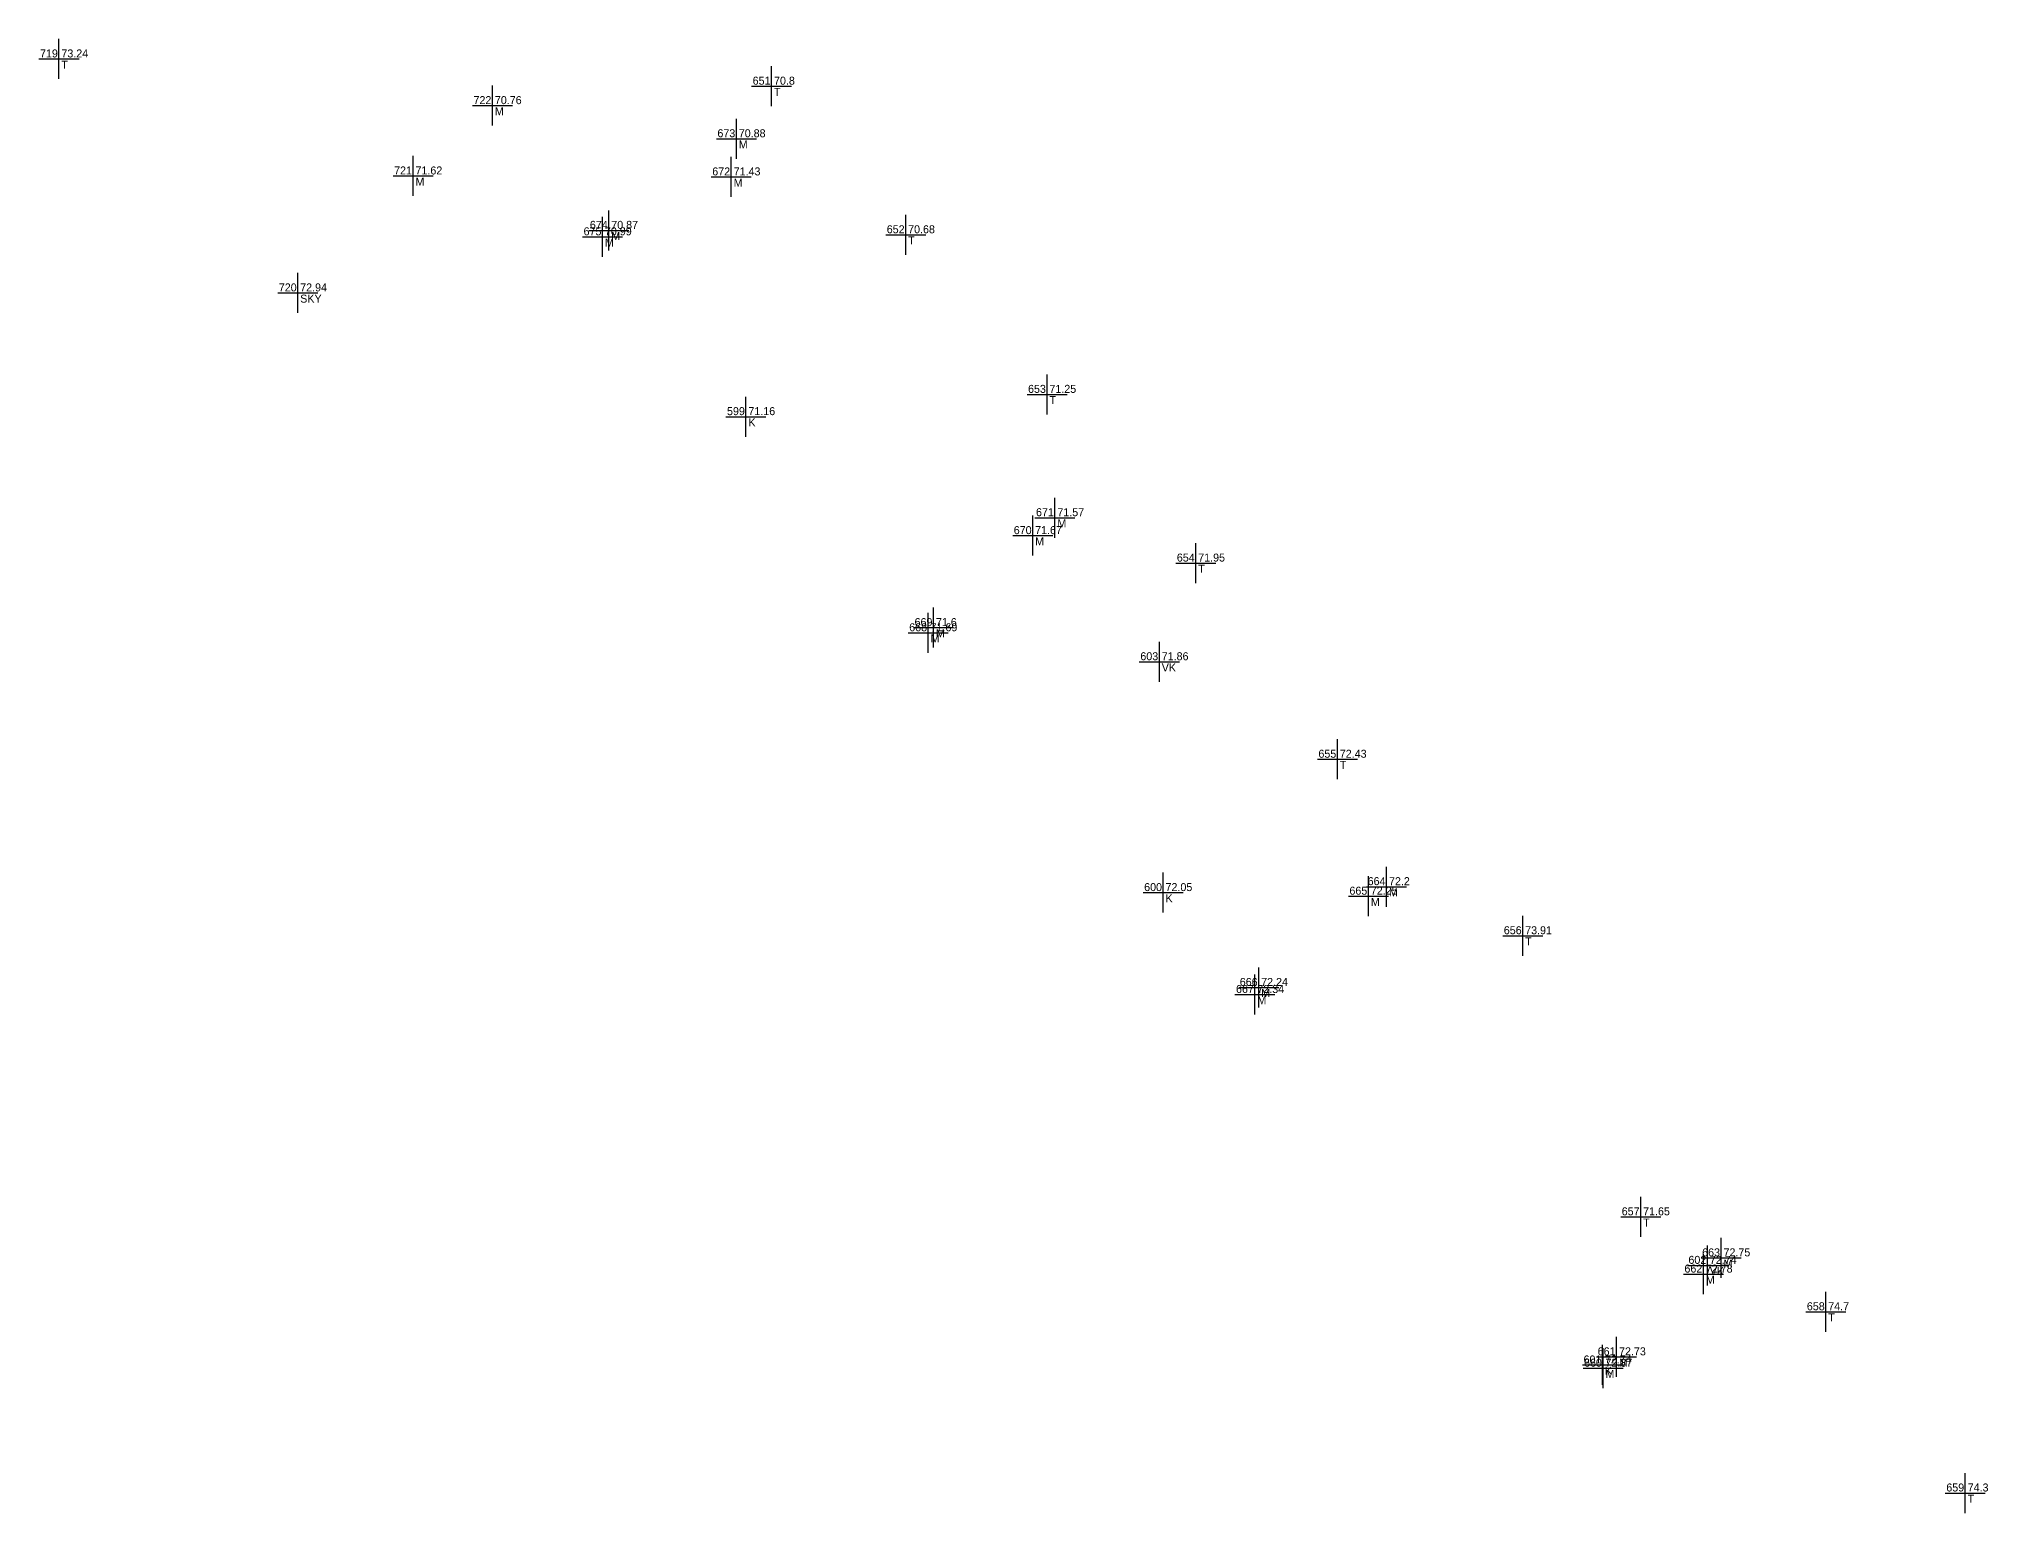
# Model space of a CAD drawing. Header units: metres. Extents: x 152719 to 152886, y 6408449 to 6408667.
# Drawn here: x 152742.78 to 152791.49, y 6408448.98 to 6408485.82 of the extents above; entities that cross this region are included whole.
import ezdxf
from ezdxf.enums import TextEntityAlignment as Align

# ---------------------------------------------------------------- set-up
doc = ezdxf.new("R2010")
doc.units = ezdxf.units.M
doc.header["$PDMODE"] = 2
doc.header["$PDSIZE"] = 0.5
for name, color, linetype in [('K', 7, 'Continuous'), ('M', 7, 'Continuous'), ('pntdesc', 1, 'Continuous'), ('pntelev', 2, 'Continuous'), ('pntno', 3, 'Continuous'), ('SKY', 7, 'Continuous'), ('T', 7, 'Continuous'), ('VK', 7, 'Continuous')]:
    doc.layers.add(name, color=color, linetype=linetype)

# ---------------------------------------------------------------- blocks, each defined once
blk = doc.blocks.new('meas')
at = {"color": 0}
blk.add_point((0, 0), dxfattribs=at)
at = {"layer": 'pntdesc'}
blk.add_attdef('PNTDESC', text='', height=1, dxfattribs=at).set_placement((0.3, -0.21), align=Align.TOP_LEFT)
at = {"layer": 'pntelev'}
blk.add_attdef('PNTELEV', (0.3, 0.19), '', height=1, dxfattribs=at)
at = {"layer": 'pntno'}
blk.add_attdef('PNTNO', text='', height=1, dxfattribs=at).set_placement((-0.14, 0.19), align=Align.RIGHT)

msp = doc.modelspace()

# ---------------------------------------------------------------- block references
at = {"layer": 'K', "xscale": 0.2, "yscale": 0.2, "zscale": 0.2}
for p, values in [((152760.453, 6408476.38, 71.161), {'PNTNO': '599', 'PNTELEV': '71.16', 'PNTDESC': 'K'}), ((152770.878, 6408464.484, 72.052), {'PNTNO': '600', 'PNTELEV': '72.05', 'PNTDESC': 'K'}), ((152781.859, 6408452.677, 72.736), {'PNTNO': '601', 'PNTELEV': '72.74', 'PNTDESC': 'K'})]:
    msp.add_blockref('meas', p, dxfattribs=at).add_auto_attribs(values)
at = {"layer": 'M', "xscale": 0.2, "yscale": 0.2, "zscale": 0.2}
for p, values in [((152754.117, 6408484.154, 70.756), {'PNTNO': '722', 'PNTELEV': '70.76', 'PNTDESC': 'M'}), ((152760.213, 6408483.326, 70.877), {'PNTNO': '673', 'PNTELEV': '70.88', 'PNTDESC': 'M'}), ((152752.133, 6408482.396, 71.618), {'PNTNO': '721', 'PNTELEV': '71.62', 'PNTDESC': 'M'}), ((152760.085, 6408482.372, 71.433), {'PNTNO': '672', 'PNTELEV': '71.43', 'PNTDESC': 'M'}), ((152756.868, 6408480.875, 70.987), {'PNTNO': '675', 'PNTELEV': '70.99', 'PNTDESC': 'M'}), ((152757.026, 6408481.036, 70.865), {'PNTNO': '674', 'PNTELEV': '70.87', 'PNTDESC': 'M'}), ((152768.175, 6408473.854, 71.574), {'PNTNO': '671', 'PNTELEV': '71.57', 'PNTDESC': 'M'}), ((152767.619, 6408473.406, 71.669), {'PNTNO': '670', 'PNTELEV': '71.67', 'PNTDESC': 'M'}), ((152765.006, 6408470.978, 71.687), {'PNTNO': '668', 'PNTELEV': '71.69', 'PNTDESC': 'M'}), ((152765.14, 6408471.108, 71.595), {'PNTNO': '669', 'PNTELEV': '71.6', 'PNTDESC': 'M'}), ((152776.463, 6408464.632, 72.199), {'PNTNO': '664', 'PNTELEV': '72.2', 'PNTDESC': 'M'}), ((152776.008, 6408464.394, 72.252), {'PNTNO': '665', 'PNTELEV': '72.25', 'PNTDESC': 'M'}), ((152773.268, 6408462.113, 72.239), {'PNTNO': '666', 'PNTELEV': '72.24', 'PNTDESC': 'M'}), ((152773.173, 6408461.937, 72.338), {'PNTNO': '667', 'PNTELEV': '72.34', 'PNTDESC': 'M'}), ((152784.823, 6408455.354, 72.75), {'PNTNO': '663', 'PNTELEV': '72.75', 'PNTDESC': 'M'}), ((152784.38, 6408454.949, 72.781), {'PNTNO': '662', 'PNTELEV': '72.78', 'PNTDESC': 'M'}), ((152782.212, 6408452.88, 72.735), {'PNTNO': '661', 'PNTELEV': '72.73', 'PNTDESC': 'M'}), ((152781.872, 6408452.595, 72.865), {'PNTNO': '660', 'PNTELEV': '72.87', 'PNTDESC': 'M'})]:
    msp.add_blockref('meas', p, dxfattribs=at).add_auto_attribs(values)
at = {"layer": 'SKY', "xscale": 0.2, "yscale": 0.2, "zscale": 0.2}
msp.add_blockref('meas', (152749.252, 6408479.473, 72.942), dxfattribs=at).add_auto_attribs({'PNTNO': '720', 'PNTELEV': '72.94', 'PNTDESC': 'SKY'})
at = {"layer": 'T', "xscale": 0.2, "yscale": 0.2, "zscale": 0.2}
for p, values in [((152743.284, 6408485.321, 73.242), {'PNTNO': '719', 'PNTELEV': '73.24', 'PNTDESC': 'T'}), ((152761.094, 6408484.64, 70.804), {'PNTNO': '651', 'PNTELEV': '70.8', 'PNTDESC': 'T'}), ((152764.445, 6408480.926, 70.676), {'PNTNO': '652', 'PNTELEV': '70.68', 'PNTDESC': 'T'}), ((152767.976, 6408476.937, 71.254), {'PNTNO': '653', 'PNTELEV': '71.25', 'PNTDESC': 'T'}), ((152771.695, 6408472.72, 71.954), {'PNTNO': '654', 'PNTELEV': '71.95', 'PNTDESC': 'T'}), ((152775.233, 6408467.817, 72.434), {'PNTNO': '655', 'PNTELEV': '72.43', 'PNTDESC': 'T'}), ((152779.866, 6408463.405, 73.912), {'PNTNO': '656', 'PNTELEV': '73.91', 'PNTDESC': 'T'}), ((152782.813, 6408456.38, 71.655), {'PNTNO': '657', 'PNTELEV': '71.65', 'PNTDESC': 'T'}), ((152787.44, 6408454.007, 74.704), {'PNTNO': '658', 'PNTELEV': '74.7', 'PNTDESC': 'T'}), ((152790.925, 6408449.477, 74.301), {'PNTNO': '659', 'PNTELEV': '74.3', 'PNTDESC': 'T'})]:
    msp.add_blockref('meas', p, dxfattribs=at).add_auto_attribs(values)
at = {"layer": 'VK', "xscale": 0.2, "yscale": 0.2, "zscale": 0.2}
for p, values in [((152770.783, 6408470.254, 71.861), {'PNTNO': '603', 'PNTELEV': '71.86', 'PNTDESC': 'VK'}), ((152784.48, 6408455.167, 72.74), {'PNTNO': '602', 'PNTELEV': '72.74', 'PNTDESC': 'VK'})]:
    msp.add_blockref('meas', p, dxfattribs=at).add_auto_attribs(values)

doc.saveas('drawing.dxf')
